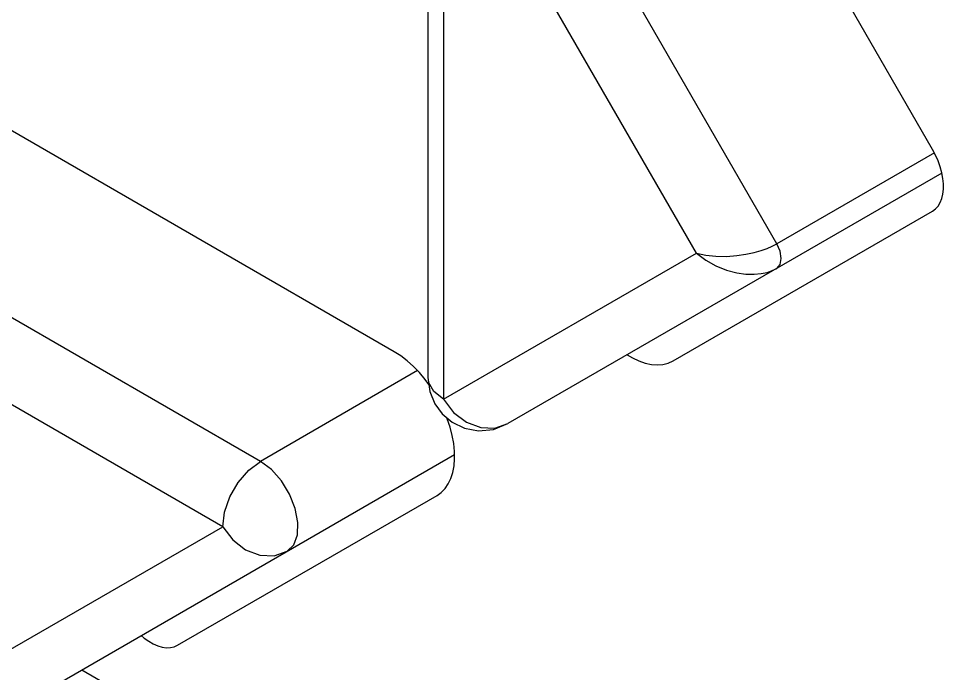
# Model space of a CAD drawing. Extents: x 0 to 420, y 0 to 297.
# Drawn here: x 203.11 to 211.77, y 132.92 to 139.06 of the extents above; entities that cross this region are included whole.
import ezdxf

# ---------------------------------------------------------------- set-up
doc = ezdxf.new("R2010")
doc.units = 0
doc.header["$LTSCALE"] = 23.1
doc.layers.add('40000_ISO', color=7, linetype='CONTINUOUS')

msp = doc.modelspace()

# ---------------------------------------------------------------- linework, layer by layer
at = {"layer": '40000_ISO', "color": 7, "linetype": 'CONTINUOUS'}
for p, q in [((211.6677, 137.8308), (209.2368, 142.0413)), ((210.2096, 136.9481), (207.6908, 141.3108)), ((206.9408, 141.1664), (206.9408, 135.6959)), ((207.0872, 140.9623), (207.0872, 135.4918)), ((209.456, 136.8594), (207.0872, 140.9623)), ((206.6262, 135.9359), (202.0671, 138.568)), ((211.6854, 137.8002), (210.2096, 136.9481)), ((211.696, 137.7775), (211.6677, 137.8308)), ((211.7203, 137.723), (211.696, 137.7775)), ((211.7401, 137.6678), (211.7203, 137.723)), ((205.3719, 134.9097), (200.6343, 137.6449)), ((211.7559, 137.6099), (207.6908, 135.2629)), ((211.7553, 137.613), (211.7401, 137.6678)), ((211.7655, 137.5592), (211.7553, 137.613)), ((211.7706, 137.5073), (211.7655, 137.5592)), ((211.7655, 137.4121), (211.7706, 137.458)), ((211.7706, 137.458), (211.7706, 137.5073)), ((211.7401, 137.3327), (211.7553, 137.3701)), ((211.7553, 137.3701), (211.7655, 137.4121)), ((209.2368, 135.8499), (211.6677, 137.2534)), ((211.6677, 137.2534), (211.696, 137.274)), ((211.696, 137.274), (211.7203, 137.3005)), ((211.7203, 137.3005), (211.7401, 137.3327)), ((205.0184, 134.2973), (200.2808, 137.0325)), ((210.1186, 136.9046), (210.1672, 136.9258)), ((210.1672, 136.9258), (210.2096, 136.9481)), ((210.2402, 136.8774), (210.2096, 136.9481)), ((207.0872, 135.4918), (209.456, 136.8594)), ((209.456, 136.8594), (209.543, 136.8405)), ((209.456, 136.8594), (209.543, 136.7944)), ((209.543, 136.8405), (209.6392, 136.8306)), ((209.6392, 136.8306), (209.7382, 136.8297)), ((209.7382, 136.8297), (209.8334, 136.8366)), ((209.8334, 136.8366), (209.92, 136.8492)), ((209.92, 136.8492), (209.9962, 136.8656)), ((209.9962, 136.8656), (210.062, 136.8844)), ((210.062, 136.8844), (210.1186, 136.9046)), ((210.251, 136.8087), (210.2402, 136.8774)), ((209.543, 136.7944), (209.6392, 136.7409)), ((209.6392, 136.7409), (209.7382, 136.7013)), ((210.2096, 136.7172), (210.2402, 136.7524)), ((210.2402, 136.7524), (210.251, 136.8087)), ((209.7382, 136.7013), (209.8334, 136.676)), ((209.8334, 136.676), (209.92, 136.6637)), ((209.92, 136.6637), (209.9962, 136.6618)), ((209.9962, 136.6618), (210.062, 136.6678)), ((210.062, 136.6678), (210.1186, 136.6798)), ((210.1186, 136.6798), (210.1672, 136.6964)), ((210.1672, 136.6964), (210.2096, 136.7172)), ((206.6866, 135.8972), (206.6262, 135.9359)), ((206.7464, 135.8515), (206.6866, 135.8972)), ((208.8077, 135.9077), (208.857, 135.8782)), ((208.857, 135.8782), (208.9173, 135.8497)), ((206.8048, 135.7993), (206.7464, 135.8515)), ((206.8612, 135.7412), (206.8048, 135.7993)), ((208.9173, 135.8497), (208.9767, 135.829)), ((208.9767, 135.829), (209.0345, 135.8165)), ((209.0345, 135.8165), (209.09, 135.8124)), ((209.09, 135.8124), (209.1426, 135.8166)), ((209.1426, 135.8166), (209.1917, 135.8292)), ((209.1917, 135.8292), (209.2368, 135.8499)), ((206.8436, 135.7593), (205.3719, 134.9097)), ((206.9148, 135.6778), (206.8612, 135.7412)), ((206.9408, 135.6959), (206.9589, 135.5625)), ((206.9496, 135.6309), (206.9148, 135.6778)), ((206.9953, 135.5648), (206.9469, 135.6507)), ((206.9589, 135.5625), (207.0062, 135.4486)), ((207.0872, 135.4918), (206.9953, 135.5648)), ((207.0062, 135.4486), (207.0748, 135.3552)), ((207.0872, 135.4918), (207.1818, 135.3679)), ((207.0748, 135.3552), (207.1667, 135.2777)), ((207.1818, 135.3679), (207.3017, 135.2762)), ((207.1227, 135.3091), (207.1191, 135.3178)), ((207.1488, 135.2309), (207.1227, 135.3091)), ((207.1667, 135.2777), (207.2826, 135.2216)), ((207.3017, 135.2762), (207.4352, 135.2256)), ((207.5554, 135.2092), (207.6908, 135.2629)), ((207.5693, 135.221), (207.6908, 135.2629)), ((207.1689, 135.1534), (207.1488, 135.2309)), ((207.2826, 135.2216), (207.4161, 135.1965)), ((207.4161, 135.1965), (207.5554, 135.2092)), ((207.4352, 135.2256), (207.5693, 135.221)), ((207.1829, 135.0773), (207.1689, 135.1534)), ((207.1904, 135.0035), (207.1829, 135.0773)), ((207.1915, 134.933), (207.1904, 135.0035)), ((203.103, 132.614), (207.1909, 134.9742)), ((207.1861, 134.8665), (207.1915, 134.933)), ((205.1641, 134.7117), (205.2627, 134.8266)), ((205.2627, 134.8266), (205.3719, 134.9097)), ((205.4746, 134.8328), (205.3719, 134.9097)), ((205.5684, 134.7275), (205.4746, 134.8328)), ((207.1743, 134.8047), (207.1861, 134.8665)), ((207.132, 134.6983), (207.1562, 134.7484)), ((207.1562, 134.7484), (207.1743, 134.8047)), ((205.0859, 134.5762), (205.1641, 134.7117)), ((205.6452, 134.6026), (205.5684, 134.7275)), ((207.0666, 134.6185), (207.102, 134.6548)), ((207.102, 134.6548), (207.132, 134.6983)), ((204.5966, 133.1871), (207.0262, 134.5899)), ((205.0357, 134.4334), (205.0859, 134.5762)), ((205.6986, 134.4691), (205.6452, 134.6026)), ((207.0262, 134.5899), (207.0666, 134.6185)), ((205.0184, 134.2973), (205.0357, 134.4334)), ((205.7238, 134.3383), (205.6986, 134.4691)), ((205.7187, 134.2216), (205.7238, 134.3383)), ((202.6496, 132.9296), (205.0184, 134.2973)), ((205.0184, 134.2973), (205.113, 134.1735)), ((205.6838, 134.1289), (205.7187, 134.2216)), ((205.113, 134.1735), (205.2329, 134.0818)), ((205.2329, 134.0818), (205.3664, 134.0311)), ((205.5005, 134.0265), (205.6219, 134.0684)), ((205.6219, 134.0684), (205.6838, 134.1289)), ((205.3664, 134.0311), (205.5005, 134.0265)), ((204.2552, 133.2793), (204.2829, 133.2554)), ((204.2829, 133.2554), (204.3253, 133.225)), ((204.3253, 133.225), (204.368, 133.2003)), ((204.368, 133.2003), (204.4104, 133.1818)), ((204.4104, 133.1818), (204.4518, 133.1697)), ((204.5647, 133.1729), (204.5966, 133.1871)), ((204.4518, 133.1697), (204.4917, 133.1641)), ((204.4917, 133.1641), (204.5295, 133.1652)), ((204.5295, 133.1652), (204.5647, 133.1729)), ((203.6981, 132.9576), (208.7661, 130.0317))]:
    msp.add_line(p, q, dxfattribs=at)

doc.saveas('drawing.dxf')
